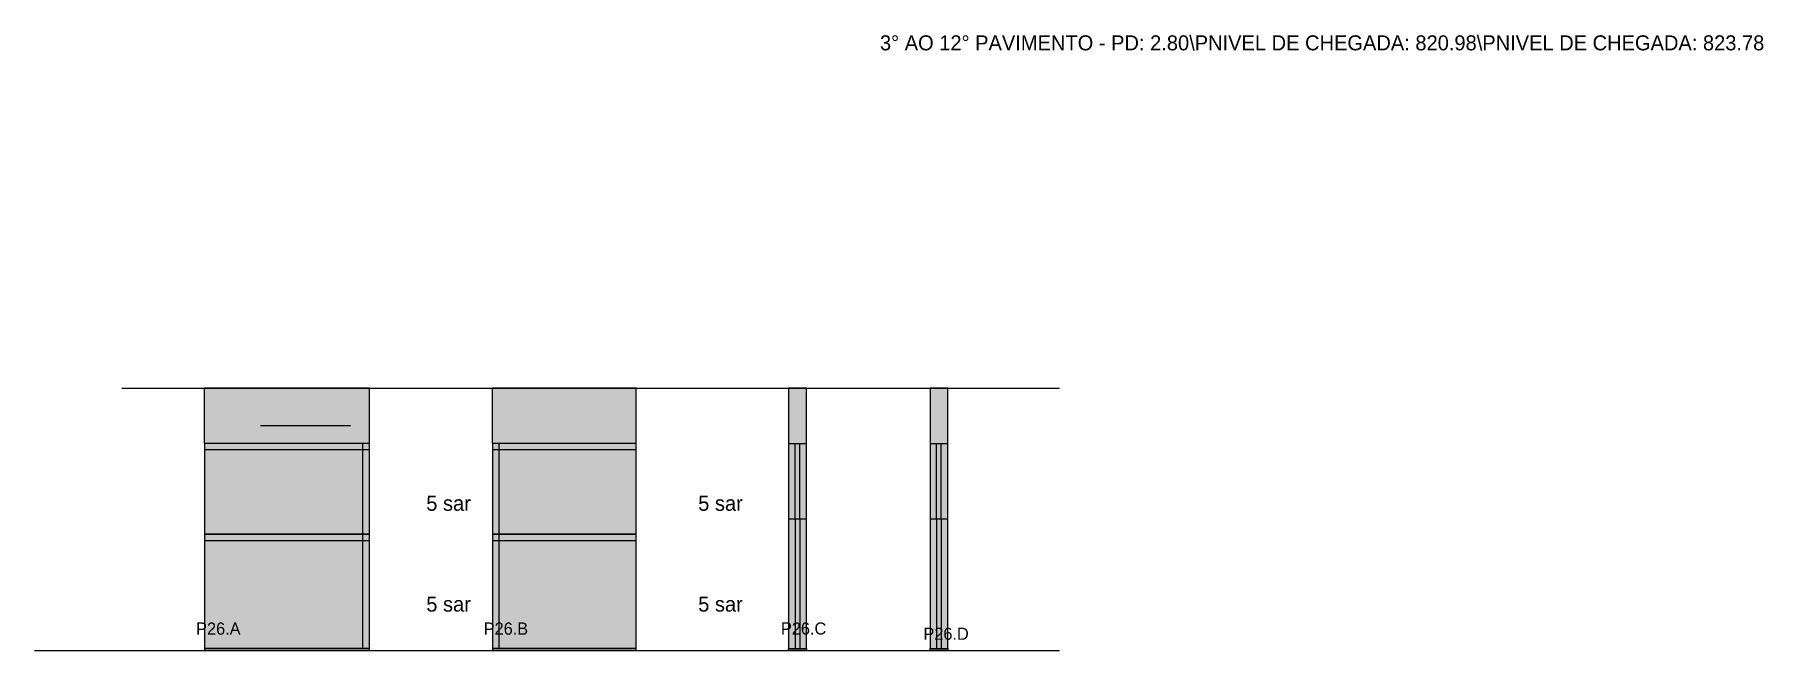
# Model space of a CAD drawing. Header units: metres. Extents: x 7649 to 9494, y 5226 to 5883.
import ezdxf

# ---------------------------------------------------------------- set-up
doc = ezdxf.new("R2010")
doc.units = ezdxf.units.M
for name, color, linetype in [('COTA', 7, 'Continuous'), ('Hachura', 7, 'Continuous'), ('NIVEL 2° PAV.', 7, 'Continuous'), ('NOMENCLATURA', 7, 'Continuous'), ('Nível', 7, 'Continuous'), ('Painéis', 7, 'Continuous'), ('SARR_2.2x7', 7, 'Continuous'), ('Texto Seção', 7, 'Continuous')]:
    doc.layers.add(name, color=color, linetype=linetype)

msp = doc.modelspace()

# ---------------------------------------------------------------- hatches: boundary and pattern name
at = {"layer": 'COTA'}
h = msp.add_hatch(color=7, dxfattribs=at)
h.dxf.hatch_style = 1
h.paths.add_polyline_path([(8006.6, 5506.1), (7830.6, 5506.1), (7830.6, 5506.1), (7830.6, 5447.1), (7830.6, 5447.1), (8006.6, 5447.1), (8006.6, 5447.1), (8006.6, 5506.1)])
h = msp.add_hatch(color=7, dxfattribs=at)
h.dxf.hatch_style = 1
h.paths.add_polyline_path([(8291, 5506.1), (8138, 5506.1), (8138, 5506.1), (8138, 5447.1), (8138, 5447.1), (8291, 5447.1), (8291, 5447.1), (8291, 5506.1)])
h = msp.add_hatch(color=7, dxfattribs=at)
h.dxf.hatch_style = 1
h.paths.add_polyline_path([(8472.8, 5506.1), (8453.8, 5506.1), (8453.8, 5506.1), (8453.8, 5447.1), (8453.8, 5447.1), (8472.8, 5447.1), (8472.8, 5447.1), (8472.8, 5506.1)])
h = msp.add_hatch(color=7, dxfattribs=at)
h.dxf.hatch_style = 1
h.paths.add_polyline_path([(8623.6, 5506.1), (8604.6, 5506.1), (8604.6, 5506.1), (8604.6, 5447.1), (8604.6, 5447.1), (8623.6, 5447.1), (8623.6, 5447.1), (8623.6, 5506.1)])
at = {"layer": 'Hachura'}
h = msp.add_hatch(color=7, dxfattribs=at)
h.dxf.hatch_style = 1
h.paths.add_polyline_path([(8006.6, 5447.1), (7830.6, 5447.1), (7830.6, 5447.1), (7830.6, 5226.1), (7830.6, 5226.1), (8006.6, 5226.1), (8006.6, 5226.1), (8006.6, 5447.1)])
h = msp.add_hatch(color=7, dxfattribs=at)
h.dxf.hatch_style = 1
h.paths.add_polyline_path([(8291, 5447.1), (8138, 5447.1), (8138, 5447.1), (8138, 5226.1), (8138, 5226.1), (8291, 5226.1), (8291, 5226.1), (8291, 5447.1)])
h = msp.add_hatch(color=7, dxfattribs=at)
h.dxf.hatch_style = 1
h.paths.add_polyline_path([(8472.8, 5447.1), (8453.8, 5447.1), (8453.8, 5447.1), (8453.8, 5226.1), (8453.8, 5226.1), (8472.8, 5226.1), (8472.8, 5226.1), (8472.8, 5447.1)])
h = msp.add_hatch(color=7, dxfattribs=at)
h.dxf.hatch_style = 1
h.paths.add_polyline_path([(8623.6, 5447.1), (8604.6, 5447.1), (8604.6, 5447.1), (8604.6, 5226.1), (8604.6, 5226.1), (8623.6, 5226.1), (8623.6, 5226.1), (8623.6, 5447.1)])

# ---------------------------------------------------------------- linework, layer by layer
at = {"layer": 'COTA', "color": 7, "lineweight": 25}
for p, q in [((8006.6, 5506.1), (7830.6, 5506.1)), ((7830.6, 5447.1), (7830.6, 5506.1)), ((8006.6, 5447.1), (8006.6, 5506.1)), ((8291, 5506.1), (8138, 5506.1)), ((8138, 5447.1), (8138, 5506.1)), ((8291, 5447.1), (8291, 5506.1))]:
    msp.add_line(p, q, dxfattribs=at)
for points in [[(8472.8, 5447.1), (8472.8, 5506.1), (8453.8, 5506.1), (8453.8, 5447.1)], [(8623.6, 5447.1), (8623.6, 5506.1), (8604.6, 5506.1), (8604.6, 5447.1)]]:
    msp.add_lwpolyline(points, dxfattribs=at)
at = {"layer": 'NIVEL 2° PAV.', "color": 7, "lineweight": 25}
msp.add_line((7890.5, 5466.1), (7986.5, 5466.1), dxfattribs=at)
at = {"layer": 'Nível', "color": 7, "lineweight": 25}
for p, q in [((7742.5, 5506.1), (8742.7, 5506.1)), ((7649.3, 5226.1), (8742.7, 5226.1))]:
    msp.add_line(p, q, dxfattribs=at)
at = {"layer": 'Painéis', "color": 7, "lineweight": 25}
for p, q in [((7830.6, 5447.1), (7830.6, 5350.1)), ((8006.6, 5447.1), (7830.6, 5447.1)), ((8006.6, 5350.1), (8006.6, 5447.1)), ((8138, 5447.1), (8138, 5350.1)), ((8291, 5447.1), (8138, 5447.1)), ((8291, 5350.1), (8291, 5447.1)), ((8453.8, 5447.1), (8453.8, 5228.1)), ((8453.8, 5447.1), (8472.8, 5447.1)), ((8472.8, 5228.1), (8472.8, 5447.1)), ((8604.6, 5447.1), (8604.6, 5366.1)), ((8604.6, 5447.1), (8623.6, 5447.1)), ((8623.6, 5366.1), (8623.6, 5447.1)), ((7830.6, 5350.1), (7830.6, 5226.1)), ((7830.6, 5350.1), (8006.6, 5350.1)), ((8006.6, 5350.1), (7830.6, 5350.1)), ((8006.6, 5226.1), (8006.6, 5350.1)), ((8138, 5350.1), (8138, 5226.1)), ((8138, 5350.1), (8291, 5350.1)), ((8291, 5350.1), (8138, 5350.1)), ((8291, 5226.1), (8291, 5350.1)), ((8472.8, 5366.1), (8453.8, 5366.1)), ((8604.6, 5366.1), (8604.6, 5228.1)), ((8623.6, 5366.1), (8604.6, 5366.1)), ((8623.6, 5228.1), (8623.6, 5366.1)), ((7830.6, 5228.1), (8006.6, 5228.1)), ((8138, 5228.1), (8291, 5228.1)), ((8453.8, 5228.1), (8472.8, 5228.1)), ((8604.6, 5228.1), (8623.6, 5228.1))]:
    msp.add_line(p, q, dxfattribs=at)
for points in [[(8006.6, 5228.1), (7830.6, 5228.1), (7830.6, 5226.1), (8006.6, 5226.1)], [(8291, 5228.1), (8138, 5228.1), (8138, 5226.1), (8291, 5226.1)], [(8453.8, 5228.1), (8472.8, 5228.1), (8472.8, 5226.1), (8453.8, 5226.1)], [(8604.6, 5228.1), (8623.6, 5228.1), (8623.6, 5226.1), (8604.6, 5226.1)]]:
    msp.add_lwpolyline(points, close=True, dxfattribs=at)
at = {"layer": 'SARR_2.2x7', "color": 7, "lineweight": 25}
for p, q in [((7999.6, 5350.1), (7999.6, 5447.1)), ((8145, 5350.1), (8145, 5447.1)), ((8460.8, 5366.1), (8460.8, 5447.1)), ((8465.8, 5366.1), (8465.8, 5447.1)), ((8611.6, 5366.1), (8611.6, 5447.1)), ((8616.6, 5366.1), (8616.6, 5447.1)), ((8006.6, 5440.1), (7830.6, 5440.1)), ((8291, 5440.1), (8138, 5440.1)), ((7999.6, 5228.1), (7999.6, 5350.1)), ((8145, 5228.1), (8145, 5350.1)), ((8460.8, 5366.1), (8460.8, 5228.1)), ((8465.8, 5366.1), (8465.8, 5228.1)), ((8611.6, 5366.1), (8611.6, 5228.1)), ((8616.6, 5366.1), (8616.6, 5228.1)), ((8006.6, 5343.1), (7830.6, 5343.1)), ((8291, 5343.1), (8138, 5343.1)), ((7837.6, 5228.1), (7837.6, 5228.1)), ((7999.6, 5228.1), (7999.6, 5228.1)), ((8145, 5228.1), (8145, 5228.1)), ((8284, 5228.1), (8284, 5228.1))]:
    msp.add_line(p, q, dxfattribs=at)

# ---------------------------------------------------------------- texts
at = {"layer": 'NOMENCLATURA', "color": 7, "lineweight": 25}
for s, p in [('3° AO 12° PAVIMENTO - PD: 2.80\\PNIVEL DE CHEGADA: 820.98\\PNIVEL DE CHEGADA: 823.78', (8551.2, 5866.6)), ('5 sar', (8067.2, 5375.1)), ('5 sar', (8357.3, 5375.1)), ('5 sar', (8067.2, 5267.5)), ('5 sar', (8357.3, 5267.5))]:
    msp.add_text(s, height=16, dxfattribs=at).set_placement(p)
at = {"layer": 'Texto Seção', "color": 7, "lineweight": 25}
for s, p in [('P26.A', (7821.7, 5242.9)), ('P26.B', (8128.5, 5242.9)), ('P26.C', (8445.6, 5243)), ('P26.D', (8597.6, 5237.4))]:
    msp.add_text(s, height=13, dxfattribs=at).set_placement(p)

doc.saveas('drawing.dxf')
